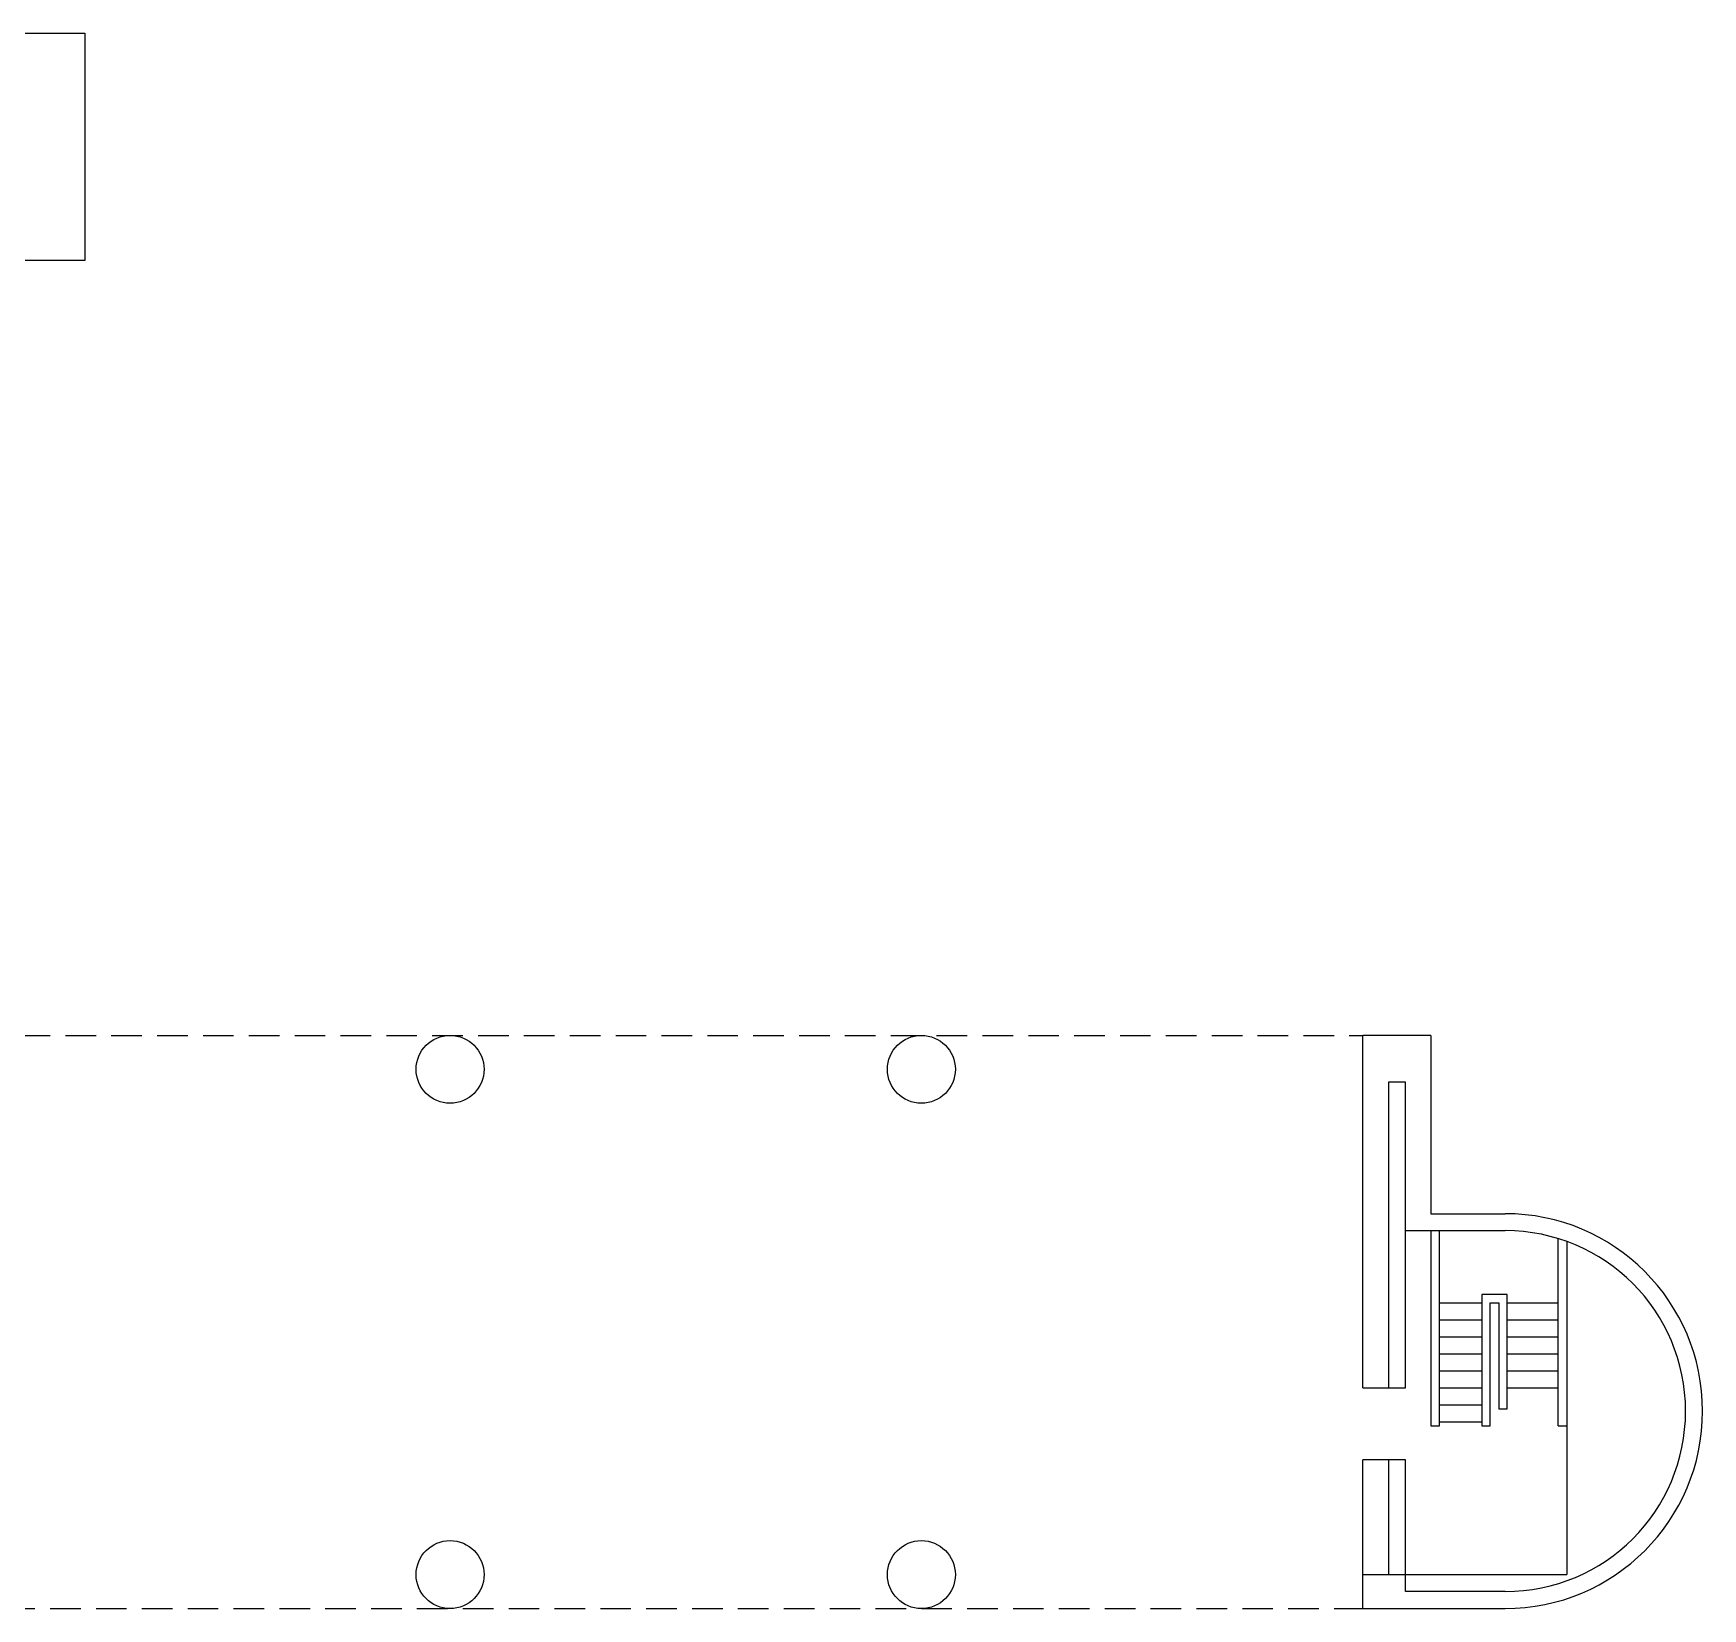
# Model space of a CAD drawing. Header units: inches. Extents: x 10 to 3523, y 1 to 2593.
# Drawn here: x 2343 to 3523, y 37 to 1150 of the extents above; entities that cross this region are included whole.
import ezdxf

# ---------------------------------------------------------------- set-up
doc = ezdxf.new("R2010")
doc.units = ezdxf.units.IN
doc.header["$LTSCALE"] = 96
doc.header["$MEASUREMENT"] = 0
doc.linetypes.add('HIDDEN', pattern=[0.375, 0.25, -0.125])
for name, color, linetype in [('A-FLOR-HRAL', 4, 'CONTINUOUS'), ('A-FLOR-STRS', 4, 'CONTINUOUS'), ('A-ROOF-OTLN', 6, 'HIDDEN'), ('A-WALL', 5, 'CONTINUOUS'), ('S-COLS', 6, 'CONTINUOUS')]:
    doc.layers.add(name, color=color, linetype=linetype)

msp = doc.modelspace()

# ---------------------------------------------------------------- linework, layer by layer
at = {"layer": 'A-FLOR-HRAL'}
for p, q in [((3330.6, 303.8), (3330.6, 165.8)), ((3336.6, 165.8), (3336.6, 303.8)), ((3420.6, 165.8), (3420.6, 298.1)), ((3366.6, 258.8), (3366.6, 165.8)), ((3384.6, 258.8), (3366.6, 258.8)), ((3372.6, 165.8), (3372.6, 252.8)), ((3372.6, 252.8), (3378.6, 252.8)), ((3378.6, 252.8), (3378.6, 177.8)), ((3384.6, 177.8), (3384.6, 258.8)), ((3378.6, 177.8), (3384.6, 177.8)), ((3330.6, 165.8), (3336.6, 165.8)), ((3366.6, 165.8), (3372.6, 165.8)), ((3420.6, 165.8), (3426.6, 165.8))]:
    msp.add_line(p, q, dxfattribs=at)
at = {"layer": 'A-FLOR-STRS'}
for p, q in [((3336.6, 252.8), (3366.6, 252.8)), ((3384.6, 252.8), (3420.6, 252.8)), ((3336.6, 240.8), (3366.6, 240.8)), ((3384.6, 240.8), (3420.6, 240.8)), ((3336.6, 228.8), (3366.6, 228.8)), ((3384.6, 228.8), (3420.6, 228.8)), ((3336.6, 216.8), (3366.6, 216.8)), ((3384.6, 216.8), (3420.6, 216.8)), ((3336.6, 204.8), (3366.6, 204.8)), ((3384.6, 204.8), (3420.6, 204.8)), ((3336.6, 192.8), (3366.6, 192.8)), ((3384.6, 192.8), (3420.6, 192.8)), ((3336.6, 180.8), (3366.6, 180.8)), ((3336.6, 168.8), (3366.6, 168.8))]:
    msp.add_line(p, q, dxfattribs=at)
at = {"layer": 'A-ROOF-OTLN', "ltscale": 0.9}
for p, q in [((2106.6, 441.8), (3282.6, 441.8)), ((1998.6, 36.8), (3282.6, 36.8))]:
    msp.add_line(p, q, dxfattribs=at)
at = {"layer": 'A-WALL'}
for p, q in [((2334.6, 1149.8), (2379.6, 1149.8)), ((2379.6, 1149.8), (2379.6, 989.3)), ((2379.6, 989.3), (2103.6, 989.3)), ((3282.6, 192.8), (3282.6, 441.8)), ((3330.6, 441.8), (3282.6, 441.8)), ((3330.6, 441.8), (3330.6, 315.8)), ((3300.6, 408.8), (3300.6, 192.8)), ((3312.6, 408.8), (3300.6, 408.8)), ((3312.6, 192.8), (3312.6, 408.8)), ((3330.6, 315.8), (3383.1, 315.8)), ((3312.6, 303.8), (3383.1, 303.8)), ((3426.6, 296.1), (3426.6, 60.8)), ((3282.6, 192.8), (3312.6, 192.8)), ((3282.6, 36.8), (3282.6, 141.8)), ((3312.6, 141.8), (3282.6, 141.8)), ((3300.6, 141.8), (3300.6, 60.8)), ((3312.6, 48.8), (3312.6, 141.8)), ((3282.6, 60.8), (3426.6, 60.8)), ((3383.1, 48.8), (3312.6, 48.8)), ((3282.6, 36.8), (3383.1, 36.8))]:
    msp.add_line(p, q, dxfattribs=at)
for radius in [139.5, 127.5]:
    msp.add_arc((3383.1, 176.3), radius, 270, 90, dxfattribs=at)
at = {"layer": 'S-COLS'}
for centre in [(2637.6, 417.8), (2970.6, 417.8), (2637.6, 60.8), (2970.6, 60.8)]:
    msp.add_circle(centre, 24, dxfattribs=at)

doc.saveas('drawing.dxf')
